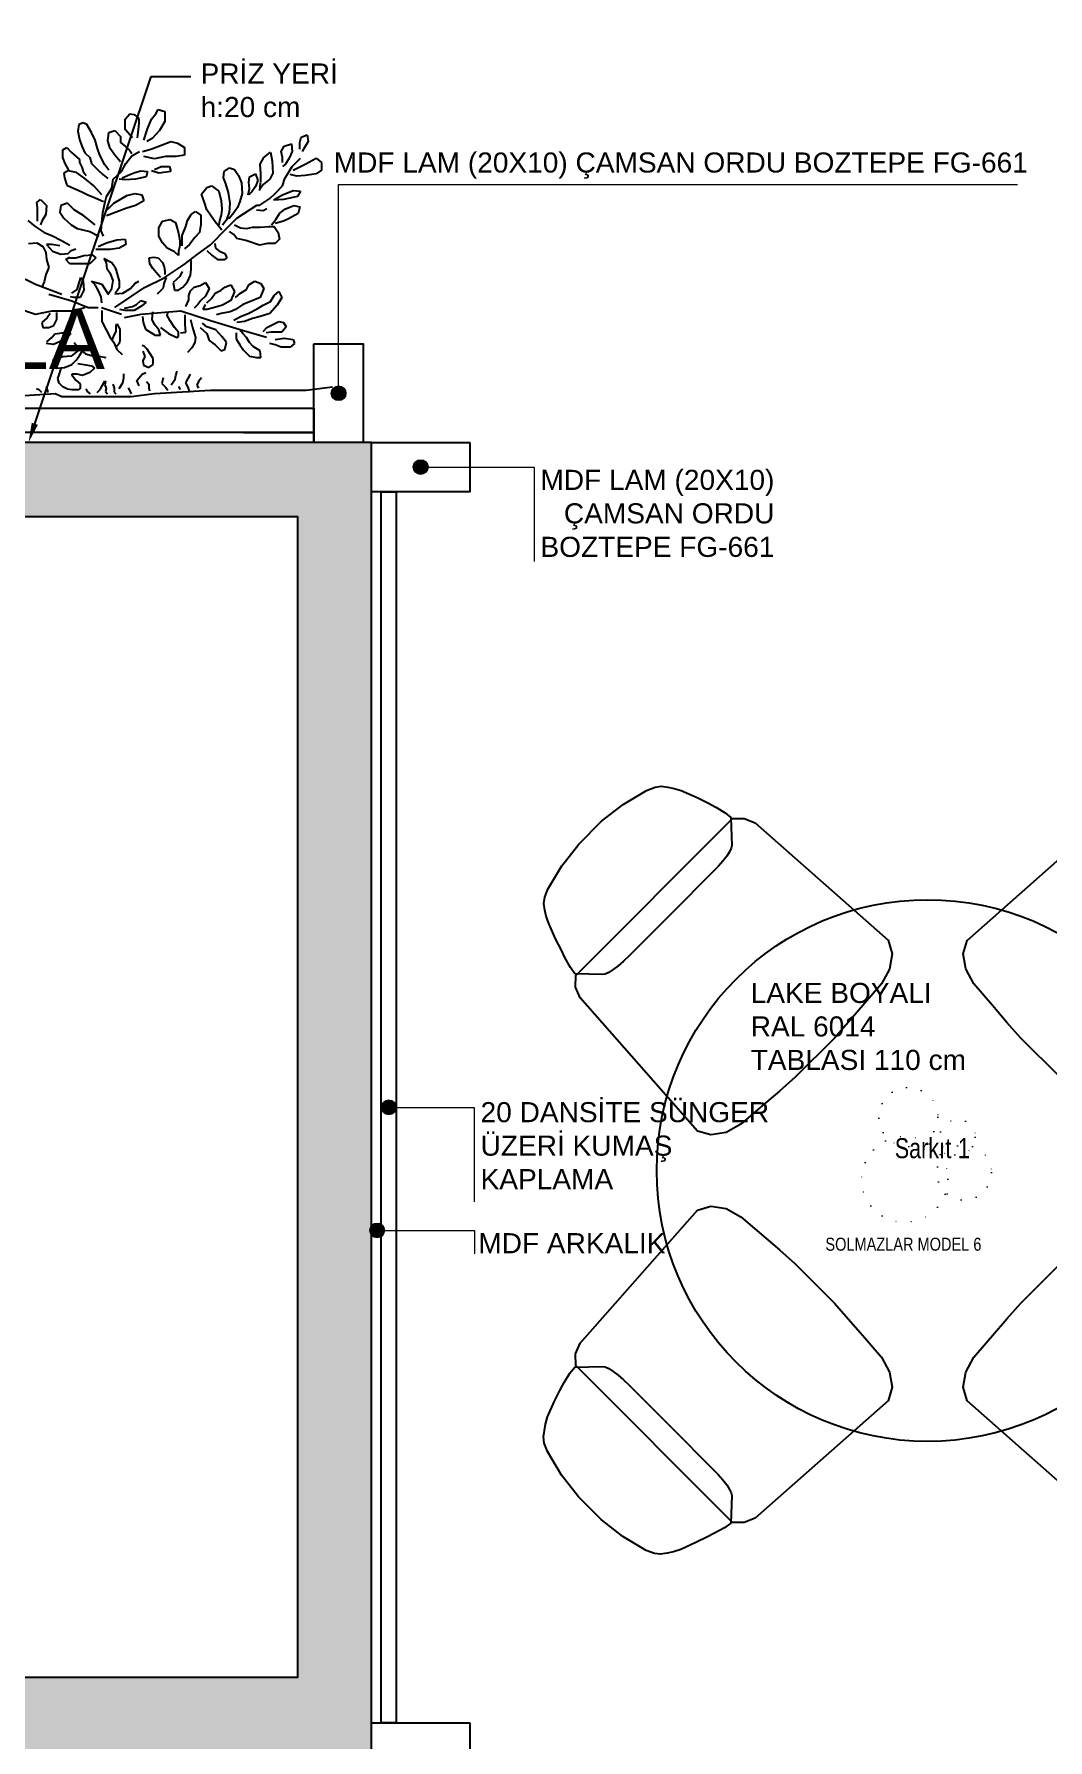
# Model space of a CAD drawing. Header units: millimetres. Extents: x 7687 to 15428, y -715 to 4028.
# Drawn here: x 9358.7 to 9564.6, y 2949.4 to 3295.7 of the extents above; entities that cross this region are included whole.
import ezdxf
from ezdxf import colors
from ezdxf.entities.mleader import LeaderData, LeaderLine
from ezdxf.math import Vec2, Vec3

# ---------------------------------------------------------------- set-up
doc = ezdxf.new("R2010")
doc.units = ezdxf.units.MM
for name, pattern in [('14.022_CEKIRDEKLER_SAFTLAR_+51.00$0$ACAD_ISO07W100', [3, 0, -3]), ('ACAD_ISO07W100', [3, 0, -3]), ('CONTINUA', [0])]:
    doc.linetypes.add(name, pattern=pattern)
for name, color, linetype in [('0-MOBIL', 3, 'CONTINUA'), ('LAMİNANT MASA', 121, 'Continuous'), ('YAZI', 121, 'Continuous')]:
    doc.layers.add(name, color=color, linetype=linetype)
for name, color, linetype, lineweight in [('alcipan duvar', 193, 'Continuous', 30), ('Sarkıt Ayd.', 50, 'ACAD_ISO07W100', 0), ('SS_FURNITURE', 23, 'Continuous', 25), ('yazı', 7, 'Continuous', 20)]:
    doc.layers.add(name, color=color, linetype=linetype, lineweight=lineweight)
doc.styles.add('OTEL AKSARAY', font='', dxfattribs={"width": 0.8})
doc.styles.add('ROMANC', font='arial.ttf')
doc.styles.get("Standard").update_dxf_attribs({"font": 'arial.ttf'})
doc.styles.get('OTEL AKSARAY').set_extended_font_data('FrankRuehl')

# ---------------------------------------------------------------- blocks, each defined once
blk = doc.blocks.new('fdgfff')
at = {"color": 67, "true_color": 0x727430}
for p, q in [((50514.227, 5720.9951), (50514.2402, 5721.0105)), ((50514.2402, 5721.0105), (50514.2533, 5721.0083)), ((50514.2533, 5721.0083), (50514.2665, 5720.9973)), ((50514.3038, 5720.9951), (50514.3169, 5721.0105)), ((50514.3169, 5721.0105), (50514.3235, 5721.0237)), ((50514.3235, 5721.0237), (50514.3432, 5721.0171)), ((50514.3432, 5721.0171), (50514.3432, 5720.9885)), ((50514.091, 5720.9798), (50514.0888, 5720.96)), ((50514.0888, 5720.96), (50514.0932, 5720.9359)), ((50514.1042, 5720.9842), (50514.091, 5720.9798)), ((50514.1152, 5720.9798), (50514.1042, 5720.9842)), ((50514.1283, 5720.9556), (50514.1152, 5720.9798)), ((50514.1393, 5720.9337), (50514.1283, 5720.9556)), ((50514.1766, 5720.9315), (50514.1788, 5720.9556)), ((50514.1788, 5720.9556), (50514.1963, 5720.9622)), ((50514.1963, 5720.9622), (50514.2138, 5720.9447)), ((50514.227, 5720.9644), (50514.227, 5720.9951)), ((50514.2489, 5720.9403), (50514.227, 5720.9644)), ((50514.2643, 5720.9556), (50514.2621, 5720.9403)), ((50514.2665, 5720.982), (50514.2643, 5720.9556)), ((50514.2665, 5720.9973), (50514.2665, 5720.982)), ((50514.2818, 5720.9337), (50514.2928, 5720.9666)), ((50514.2928, 5720.9666), (50514.3038, 5720.9951)), ((50514.3279, 5720.9622), (50514.306, 5720.9381)), ((50514.3432, 5720.9885), (50514.3279, 5720.9622)), ((50514.045, 5720.9051), (50514.0559, 5720.9117)), ((50514.045, 5720.8832), (50514.045, 5720.9051)), ((50514.0559, 5720.9117), (50514.0691, 5720.8986)), ((50514.0932, 5720.9359), (50514.0998, 5720.9161)), ((50514.0998, 5720.9161), (50514.1086, 5720.8964)), ((50514.1459, 5720.9095), (50514.1393, 5720.9337)), ((50514.1524, 5720.8898), (50514.1459, 5720.9095)), ((50514.1831, 5720.9095), (50514.1766, 5720.9315)), ((50514.1963, 5720.8898), (50514.1831, 5720.9095)), ((50514.2138, 5720.9447), (50514.2138, 5720.9271)), ((50514.2138, 5720.9271), (50514.227, 5720.9161)), ((50514.227, 5720.9161), (50514.2402, 5720.903)), ((50514.2774, 5720.9008), (50514.3016, 5720.9073)), ((50514.306, 5720.9381), (50514.2906, 5720.9293)), ((50514.3016, 5720.9073), (50514.3301, 5720.9183)), ((50514.3301, 5720.9183), (50514.3608, 5720.9293)), ((50514.3608, 5720.9293), (50514.3805, 5720.9249)), ((50514.3805, 5720.9249), (50514.4003, 5720.9117)), ((50514.4003, 5720.9117), (50514.4003, 5720.8898)), ((50514.6832, 5720.9008), (50514.692, 5720.9161)), ((50514.692, 5720.9161), (50514.7139, 5720.9227)), ((50514.7139, 5720.9227), (50514.7161, 5720.9008)), ((50514.738, 5720.9271), (50514.7424, 5720.9425)), ((50514.738, 5720.9073), (50514.738, 5720.9271)), ((50514.7424, 5720.9425), (50514.7599, 5720.949)), ((50514.749, 5720.9073), (50514.7446, 5720.9008)), ((50514.7621, 5720.9293), (50514.749, 5720.9073)), ((50514.7599, 5720.949), (50514.7621, 5720.9293)), ((50514.0516, 5720.8656), (50514.045, 5720.8832)), ((50514.0625, 5720.8459), (50514.0516, 5720.8656)), ((50514.0691, 5720.8986), (50514.0932, 5720.8766)), ((50514.0932, 5720.8766), (50514.0932, 5720.8678)), ((50514.0932, 5720.8678), (50514.0998, 5720.8547)), ((50514.0998, 5720.8547), (50514.1042, 5720.8415)), ((50514.1086, 5720.8964), (50514.1239, 5720.8832)), ((50514.1239, 5720.8832), (50514.1283, 5720.8656)), ((50514.1283, 5720.8656), (50514.1481, 5720.8459)), ((50514.1678, 5720.8613), (50514.1524, 5720.8898)), ((50514.1788, 5720.8459), (50514.1678, 5720.8613)), ((50514.2138, 5720.87), (50514.1963, 5720.8898)), ((50514.216, 5720.8415), (50514.2292, 5720.8656)), ((50514.2292, 5720.8656), (50514.2467, 5720.8876)), ((50514.2402, 5720.903), (50514.2467, 5720.8942)), ((50514.2467, 5720.8876), (50514.2687, 5720.9008)), ((50514.3125, 5720.8788), (50514.2818, 5720.8854)), ((50514.3454, 5720.8854), (50514.3125, 5720.8788)), ((50514.3125, 5720.8481), (50514.3323, 5720.8569)), ((50514.3323, 5720.8569), (50514.3564, 5720.8569)), ((50514.3761, 5720.8854), (50514.3454, 5720.8854)), ((50514.3564, 5720.8569), (50514.3608, 5720.8415)), ((50514.4003, 5720.8898), (50514.3761, 5720.8854)), ((50514.6218, 5720.8635), (50514.6327, 5720.8832)), ((50514.624, 5720.8349), (50514.6218, 5720.8635)), ((50514.6327, 5720.8832), (50514.6525, 5720.8986)), ((50514.6525, 5720.8986), (50514.6569, 5720.8722)), ((50514.6569, 5720.8722), (50514.6591, 5720.8371)), ((50514.6876, 5720.8832), (50514.6832, 5720.9008)), ((50514.6876, 5720.8678), (50514.6876, 5720.8832)), ((50514.6963, 5720.8635), (50514.6876, 5720.8569)), ((50514.6941, 5720.8218), (50514.7161, 5720.8569)), ((50514.7073, 5720.881), (50514.6963, 5720.8635)), ((50514.7161, 5720.9008), (50514.7073, 5720.881)), ((50514.7161, 5720.8569), (50514.7402, 5720.881)), ((50514.7183, 5720.8459), (50514.7534, 5720.8635)), ((50514.7534, 5720.8635), (50514.7863, 5720.881)), ((50514.7863, 5720.881), (50514.8016, 5720.8678)), ((50514.8016, 5720.8678), (50514.8016, 5720.8459)), ((50514.0603, 5720.8437), (50514.0472, 5720.8371)), ((50514.0472, 5720.8371), (50514.0494, 5720.8239)), ((50514.0494, 5720.8239), (50514.0559, 5720.802)), ((50514.0845, 5720.8393), (50514.0603, 5720.8437)), ((50514.1086, 5720.8218), (50514.0845, 5720.8393)), ((50514.1042, 5720.8415), (50514.113, 5720.8305)), ((50514.1349, 5720.7998), (50514.1086, 5720.8218)), ((50514.1481, 5720.8459), (50514.1612, 5720.8327)), ((50514.1612, 5720.8327), (50514.1766, 5720.8218)), ((50514.1875, 5720.7932), (50514.1919, 5720.8196)), ((50514.1919, 5720.8196), (50514.216, 5720.8415)), ((50514.227, 5720.8174), (50514.2095, 5720.8196)), ((50514.2182, 5720.8239), (50514.2402, 5720.8327)), ((50514.2577, 5720.8196), (50514.227, 5720.8174)), ((50514.2402, 5720.8327), (50514.2555, 5720.8393)), ((50514.2555, 5720.8393), (50514.2731, 5720.8437)), ((50514.2884, 5720.8261), (50514.2577, 5720.8196)), ((50514.2731, 5720.8437), (50514.2928, 5720.8415)), ((50514.2928, 5720.8415), (50514.2884, 5720.8261)), ((50514.3257, 5720.8371), (50514.3038, 5720.8437)), ((50514.3608, 5720.8415), (50514.3257, 5720.8371)), ((50514.5143, 5720.8239), (50514.5165, 5720.8415)), ((50514.5209, 5720.8086), (50514.5143, 5720.8239)), ((50514.5165, 5720.8415), (50514.5319, 5720.8525)), ((50514.5297, 5720.7801), (50514.5209, 5720.8086)), ((50514.5319, 5720.8525), (50514.5472, 5720.8481)), ((50514.5472, 5720.8481), (50514.5582, 5720.8305)), ((50514.5582, 5720.8305), (50514.5669, 5720.8086)), ((50514.5669, 5720.8086), (50514.5691, 5720.7779)), ((50514.5889, 5720.8108), (50514.5911, 5720.8261)), ((50514.5911, 5720.791), (50514.5889, 5720.8108)), ((50514.5911, 5720.8261), (50514.6086, 5720.8349)), ((50514.6086, 5720.8349), (50514.6152, 5720.8152)), ((50514.6152, 5720.8152), (50514.6086, 5720.7976)), ((50514.6218, 5720.8086), (50514.6196, 5720.7866)), ((50514.6305, 5720.8042), (50514.6218, 5720.791)), ((50514.624, 5720.8108), (50514.624, 5720.8349)), ((50514.6503, 5720.8196), (50514.6305, 5720.8042)), ((50514.6591, 5720.8371), (50514.6503, 5720.8196)), ((50514.6876, 5720.7998), (50514.6941, 5720.8218)), ((50514.7292, 5720.8283), (50514.7095, 5720.8327)), ((50514.7534, 5720.8305), (50514.7292, 5720.8283)), ((50514.7863, 5720.8349), (50514.7534, 5720.8305)), ((50514.8016, 5720.8459), (50514.7863, 5720.8349)), ((50513.9682, 5720.7515), (50513.9792, 5720.7603)), ((50513.9792, 5720.7603), (50513.9967, 5720.7428)), ((50514.0559, 5720.802), (50514.0757, 5720.7932)), ((50514.0757, 5720.7932), (50514.0998, 5720.7823)), ((50514.0998, 5720.7823), (50514.1173, 5720.7735)), ((50514.1173, 5720.7735), (50514.1393, 5720.7647)), ((50514.159, 5720.7735), (50514.1349, 5720.7998)), ((50514.1393, 5720.7647), (50514.1634, 5720.7537)), ((50514.1678, 5720.7493), (50514.1722, 5720.7691)), ((50514.1722, 5720.7691), (50514.1875, 5720.7932)), ((50514.1941, 5720.7493), (50514.2314, 5720.7713)), ((50514.2314, 5720.7713), (50514.2555, 5720.7779)), ((50514.2555, 5720.7779), (50514.2753, 5720.7735)), ((50514.2818, 5720.7559), (50514.2577, 5720.7428)), ((50514.2753, 5720.7735), (50514.2818, 5720.7559)), ((50514.4507, 5720.7757), (50514.4661, 5720.7954)), ((50514.4595, 5720.7515), (50514.4507, 5720.7757)), ((50514.4661, 5720.7954), (50514.4792, 5720.7998)), ((50514.4792, 5720.7998), (50514.5012, 5720.7844)), ((50514.5012, 5720.7844), (50514.5077, 5720.7559)), ((50514.5077, 5720.7559), (50514.5099, 5720.7318)), ((50514.534, 5720.7493), (50514.5297, 5720.7801)), ((50514.5626, 5720.7537), (50514.556, 5720.7362)), ((50514.5691, 5720.7779), (50514.5626, 5720.7537)), ((50514.5867, 5720.7735), (50514.5911, 5720.791)), ((50514.5977, 5720.7823), (50514.5889, 5720.7735)), ((50514.6086, 5720.7976), (50514.5977, 5720.7823)), ((50514.6215, 5720.7438), (50514.6504, 5720.7631)), ((50514.6504, 5720.7631), (50514.6656, 5720.7779)), ((50514.6898, 5720.7603), (50514.6613, 5720.7581)), ((50514.6634, 5720.7603), (50514.6876, 5720.7735)), ((50514.6656, 5720.7779), (50514.6876, 5720.7998)), ((50514.6876, 5720.7735), (50514.7183, 5720.7866)), ((50514.7314, 5720.7691), (50514.6898, 5720.7603)), ((50514.7183, 5720.7866), (50514.7402, 5720.7844)), ((50514.7402, 5720.7844), (50514.7314, 5720.7691)), ((50513.9704, 5720.7362), (50513.9682, 5720.7515)), ((50513.9704, 5720.7186), (50513.9704, 5720.7362)), ((50513.9704, 5720.6967), (50513.9704, 5720.7186)), ((50513.9945, 5720.7164), (50513.9836, 5720.6967)), ((50513.9967, 5720.7428), (50513.9945, 5720.7164)), ((50514.0384, 5720.7428), (50514.0362, 5720.723)), ((50514.0362, 5720.723), (50514.0472, 5720.7054)), ((50514.0581, 5720.7493), (50514.0384, 5720.7428)), ((50514.0472, 5720.7054), (50514.0691, 5720.6857)), ((50514.0779, 5720.7296), (50514.0581, 5720.7493)), ((50514.1064, 5720.712), (50514.0779, 5720.7296)), ((50514.1393, 5720.6857), (50514.1064, 5720.712)), ((50514.159, 5720.6923), (50514.1612, 5720.7208)), ((50514.1612, 5720.7208), (50514.1678, 5720.7493)), ((50514.2007, 5720.723), (50514.1722, 5720.712)), ((50514.1744, 5720.7296), (50514.1941, 5720.7493)), ((50514.2292, 5720.734), (50514.2007, 5720.723)), ((50514.2577, 5720.7428), (50514.2292, 5720.734)), ((50514.409, 5720.6989), (50514.42, 5720.7164)), ((50514.42, 5720.7164), (50514.4332, 5720.7252)), ((50514.4332, 5720.7252), (50514.4485, 5720.7142)), ((50514.4485, 5720.7142), (50514.4485, 5720.6879)), ((50514.4661, 5720.7296), (50514.4595, 5720.7515)), ((50514.477, 5720.7142), (50514.4661, 5720.7296)), ((50514.4902, 5720.6945), (50514.477, 5720.7142)), ((50514.5077, 5720.7142), (50514.5033, 5720.6989)), ((50514.5099, 5720.7318), (50514.5077, 5720.7142)), ((50514.5319, 5720.7054), (50514.5231, 5720.7032)), ((50514.5249, 5720.6761), (50514.5539, 5720.7051)), ((50514.5253, 5720.7032), (50514.5319, 5720.723)), ((50514.5319, 5720.723), (50514.534, 5720.7493)), ((50514.545, 5720.7208), (50514.5319, 5720.7054)), ((50514.556, 5720.7362), (50514.545, 5720.7208)), ((50514.5539, 5720.7051), (50514.6118, 5720.7438)), ((50514.6108, 5720.7296), (50514.6305, 5720.7274)), ((50514.6118, 5720.7438), (50514.6215, 5720.7438)), ((50514.6305, 5720.7274), (50514.6415, 5720.734)), ((50514.6678, 5720.7011), (50514.6788, 5720.7186)), ((50514.6788, 5720.7186), (50514.6941, 5720.7318)), ((50514.6941, 5720.7318), (50514.7205, 5720.7428)), ((50514.7336, 5720.7186), (50514.7051, 5720.7032)), ((50514.7205, 5720.7428), (50514.738, 5720.7384)), ((50514.738, 5720.7384), (50514.7336, 5720.7186)), ((50513.9419, 5720.6989), (50513.9638, 5720.6813)), ((50513.9638, 5720.6813), (50513.9901, 5720.6637)), ((50513.9836, 5720.6967), (50513.9792, 5720.6857)), ((50513.9901, 5720.6637), (50514.0121, 5720.655)), ((50514.0121, 5720.655), (50514.0406, 5720.6396)), ((50514.0691, 5720.6857), (50514.0866, 5720.6747)), ((50514.0866, 5720.6747), (50514.1239, 5720.6659)), ((50514.1239, 5720.6659), (50514.1502, 5720.6528)), ((50514.1568, 5720.6681), (50514.159, 5720.6923)), ((50514.1634, 5720.6528), (50514.1568, 5720.6681)), ((50514.3257, 5720.6769), (50514.3367, 5720.6967)), ((50514.3257, 5720.6528), (50514.3257, 5720.6769)), ((50514.3367, 5720.6967), (50514.3586, 5720.7011)), ((50514.3586, 5720.7011), (50514.3739, 5720.6923)), ((50514.3739, 5720.6923), (50514.3783, 5720.6791)), ((50514.3783, 5720.6791), (50514.3827, 5720.6616)), ((50514.3827, 5720.6616), (50514.3849, 5720.6506)), ((50514.3937, 5720.655), (50514.4047, 5720.6813)), ((50514.3937, 5720.6374), (50514.3937, 5720.655)), ((50514.4047, 5720.6813), (50514.409, 5720.6989)), ((50514.4441, 5720.6637), (50514.431, 5720.6484)), ((50514.4485, 5720.6879), (50514.4441, 5720.6637)), ((50514.4766, 5720.6278), (50514.5249, 5720.6761)), ((50514.5033, 5720.6791), (50514.4902, 5720.6945)), ((50514.5033, 5720.6989), (50514.5012, 5720.6857)), ((50514.5099, 5720.6703), (50514.5033, 5720.6791)), ((50514.5121, 5720.6857), (50514.5253, 5720.7032)), ((50514.545, 5720.6572), (50514.5319, 5720.6659)), ((50514.5538, 5720.6462), (50514.545, 5720.6572)), ((50514.5472, 5720.6857), (50514.5648, 5720.6769)), ((50514.5648, 5720.6769), (50514.5823, 5720.6747)), ((50514.5823, 5720.6747), (50514.5998, 5720.6791)), ((50514.5998, 5720.6791), (50514.6218, 5720.6791)), ((50514.6218, 5720.6791), (50514.6481, 5720.6813)), ((50514.6481, 5720.6813), (50514.6634, 5720.6813)), ((50514.6547, 5720.6857), (50514.6678, 5720.7011)), ((50514.6634, 5720.6813), (50514.6744, 5720.6637)), ((50514.6898, 5720.6967), (50514.6656, 5720.6901)), ((50514.6744, 5720.6637), (50514.6788, 5720.644)), ((50514.7051, 5720.7032), (50514.6898, 5720.6967)), ((50513.9441, 5720.6308), (50513.9682, 5720.633)), ((50513.9682, 5720.633), (50513.9858, 5720.622)), ((50513.9858, 5720.622), (50513.9945, 5720.6045)), ((50513.9945, 5720.6045), (50513.9967, 5720.5847)), ((50513.9967, 5720.6286), (50514.0143, 5720.6089)), ((50514.0121, 5720.6286), (50513.9967, 5720.6286)), ((50514.0362, 5720.6242), (50514.0121, 5720.6286)), ((50514.0143, 5720.6089), (50514.0384, 5720.6001)), ((50514.0406, 5720.6396), (50514.0647, 5720.6264)), ((50514.0603, 5720.6023), (50514.0691, 5720.6111)), ((50514.0691, 5720.6111), (50514.0823, 5720.6155)), ((50514.1612, 5720.6133), (50514.1415, 5720.6133)), ((50514.1481, 5720.622), (50514.1722, 5720.633)), ((50514.1831, 5720.6133), (50514.1612, 5720.6133)), ((50514.1722, 5720.633), (50514.2029, 5720.6418)), ((50514.2095, 5720.6177), (50514.1831, 5720.6133)), ((50514.2029, 5720.6418), (50514.227, 5720.644)), ((50514.2292, 5720.6286), (50514.2095, 5720.6177)), ((50514.227, 5720.644), (50514.2292, 5720.6286)), ((50514.3367, 5720.633), (50514.3257, 5720.6528)), ((50514.3498, 5720.6177), (50514.3367, 5720.633)), ((50514.3718, 5720.6067), (50514.3498, 5720.6177)), ((50514.3827, 5720.5957), (50514.3718, 5720.6067)), ((50514.3871, 5720.6242), (50514.3827, 5720.6089)), ((50514.3827, 5720.6089), (50514.3827, 5720.5957)), ((50514.3849, 5720.6506), (50514.3871, 5720.6396)), ((50514.3871, 5720.6396), (50514.3871, 5720.6242)), ((50514.3937, 5720.6242), (50514.3937, 5720.6374)), ((50514.4156, 5720.6286), (50514.4003, 5720.6155)), ((50514.431, 5720.6484), (50514.4156, 5720.6286)), ((50514.438, 5720.5988), (50514.4766, 5720.6278)), ((50514.4661, 5720.6111), (50514.4814, 5720.5957)), ((50514.4924, 5720.6177), (50514.4902, 5720.6308)), ((50514.5055, 5720.6067), (50514.4924, 5720.6177)), ((50514.5209, 5720.6001), (50514.5055, 5720.6067)), ((50514.5801, 5720.6396), (50514.5538, 5720.6462)), ((50514.6196, 5720.6264), (50514.5801, 5720.6396)), ((50514.6437, 5720.6308), (50514.6196, 5720.6264)), ((50514.6656, 5720.6308), (50514.6437, 5720.6308)), ((50514.6788, 5720.644), (50514.6656, 5720.6308)), ((50514.0033, 5720.5606), (50513.9945, 5720.5408)), ((50513.9967, 5720.5847), (50514.0033, 5720.5606)), ((50514.0384, 5720.6001), (50514.0603, 5720.6023)), ((50514.0537, 5720.5847), (50514.0647, 5720.5913)), ((50514.0647, 5720.5716), (50514.0537, 5720.5847)), ((50514.0647, 5720.5891), (50514.0823, 5720.5891)), ((50514.0932, 5720.5716), (50514.0647, 5720.5716)), ((50514.0823, 5720.5891), (50514.1064, 5720.5957)), ((50514.1239, 5720.5716), (50514.0932, 5720.5716)), ((50514.1064, 5720.5957), (50514.1305, 5720.5979)), ((50514.1415, 5720.5891), (50514.1239, 5720.5716)), ((50514.1305, 5720.5979), (50514.1415, 5720.5891)), ((50514.1656, 5720.5869), (50514.1875, 5720.576)), ((50514.1722, 5720.576), (50514.1656, 5720.5869)), ((50514.1744, 5720.5562), (50514.1722, 5720.576)), ((50514.1853, 5720.5408), (50514.1744, 5720.5562)), ((50514.1875, 5720.576), (50514.1963, 5720.5628)), ((50514.1963, 5720.5628), (50514.2007, 5720.5518)), ((50514.2972, 5720.5891), (50514.3103, 5720.5913)), ((50514.2994, 5720.5716), (50514.2972, 5720.5891)), ((50514.3082, 5720.5584), (50514.2994, 5720.5716)), ((50514.3191, 5720.5452), (50514.3082, 5720.5584)), ((50514.3103, 5720.5913), (50514.3235, 5720.5891)), ((50514.3235, 5720.5891), (50514.3367, 5720.576)), ((50514.3367, 5720.576), (50514.3411, 5720.5628)), ((50514.3411, 5720.5628), (50514.3432, 5720.5496)), ((50514.3414, 5720.5311), (50514.3993, 5720.5698)), ((50514.3993, 5720.5698), (50514.438, 5720.5988)), ((50514.4178, 5720.5387), (50514.42, 5720.5562)), ((50514.42, 5720.5716), (50514.42, 5720.5825)), ((50514.42, 5720.5562), (50514.42, 5720.5716)), ((50514.4814, 5720.5957), (50514.4968, 5720.5847)), ((50514.4968, 5720.5847), (50514.5187, 5720.5847)), ((50514.5187, 5720.5847), (50514.5253, 5720.5891)), ((50514.5253, 5720.5891), (50514.5209, 5720.6001)), ((50513.9067, 5720.5408), (50513.9647, 5720.5118)), ((50513.9647, 5720.5118), (50514.0419, 5720.4828)), ((50513.9901, 5720.5189), (50513.9836, 5720.5035)), ((50513.9945, 5720.5408), (50513.9901, 5720.5189)), ((50514.0866, 5720.497), (50514.0932, 5720.5189)), ((50514.0932, 5720.5189), (50514.0976, 5720.5321)), ((50514.0976, 5720.5321), (50514.1042, 5720.5211)), ((50514.1042, 5720.5211), (50514.1064, 5720.4948)), ((50514.1283, 5720.5211), (50514.159, 5720.5123)), ((50514.1393, 5720.5101), (50514.1283, 5720.5211)), ((50514.1481, 5720.4948), (50514.1393, 5720.5101)), ((50514.159, 5720.5123), (50514.1656, 5720.5013)), ((50514.1919, 5720.5233), (50514.1853, 5720.5408)), ((50514.1875, 5720.4992), (50514.1919, 5720.5233)), ((50514.2007, 5720.5518), (50514.2051, 5720.5343)), ((50514.2051, 5720.5343), (50514.2095, 5720.5211)), ((50514.2095, 5720.5211), (50514.2095, 5720.5013)), ((50514.2424, 5720.4992), (50514.2555, 5720.5145)), ((50514.2555, 5720.5145), (50514.2665, 5720.5211)), ((50514.2834, 5720.5021), (50514.3414, 5720.5311)), ((50514.3301, 5720.5321), (50514.3191, 5720.5452)), ((50514.3389, 5720.5013), (50514.3411, 5720.5145)), ((50514.3411, 5720.5145), (50514.3476, 5720.5321)), ((50514.3432, 5720.5496), (50514.3432, 5720.5408)), ((50514.3871, 5720.5343), (50514.3674, 5720.5167)), ((50514.3674, 5720.5167), (50514.3718, 5720.4948)), ((50514.3937, 5720.5496), (50514.3871, 5720.5343)), ((50514.3959, 5720.5035), (50514.409, 5720.5189)), ((50514.409, 5720.5189), (50514.4178, 5720.5387)), ((50514.4288, 5720.5035), (50514.4463, 5720.5079)), ((50514.4463, 5720.5079), (50514.4617, 5720.5167)), ((50514.4617, 5720.5167), (50514.4726, 5720.4992)), ((50514.5187, 5720.5035), (50514.5362, 5720.5101)), ((50514.5362, 5720.5101), (50514.5472, 5720.4904)), ((50514.5823, 5720.497), (50514.5889, 5720.5101)), ((50514.5889, 5720.5101), (50514.6064, 5720.5211)), ((50514.6064, 5720.5211), (50514.624, 5720.5145)), ((50514.624, 5720.5145), (50514.6327, 5720.4992)), ((50514.0033, 5720.4828), (50514.0709, 5720.4635)), ((50514.0779, 5720.4728), (50514.0669, 5720.475)), ((50514.0709, 5720.4635), (50514.1192, 5720.4441)), ((50514.0713, 5720.486), (50514.0866, 5720.497)), ((50514.0954, 5720.4728), (50514.0779, 5720.4728)), ((50514.1064, 5720.4948), (50514.0954, 5720.4728)), ((50514.1568, 5720.475), (50514.1481, 5720.4948)), ((50514.159, 5720.4575), (50514.1568, 5720.475)), ((50514.1656, 5720.5013), (50514.1744, 5720.4882)), ((50514.1744, 5720.4882), (50514.1766, 5720.4816)), ((50514.1766, 5720.4816), (50514.1875, 5720.4992)), ((50514.1963, 5720.4838), (50514.2204, 5720.486)), ((50514.1985, 5720.486), (50514.1963, 5720.4838)), ((50514.1965, 5720.4441), (50514.2834, 5720.5021)), ((50514.2095, 5720.5013), (50514.1985, 5720.486)), ((50514.2204, 5720.486), (50514.2424, 5720.4992)), ((50514.2599, 5720.4531), (50514.2731, 5720.464)), ((50514.2731, 5720.464), (50514.2884, 5720.4597)), ((50514.2884, 5720.4597), (50514.2753, 5720.4487)), ((50514.3213, 5720.4838), (50514.3389, 5720.5013)), ((50514.3718, 5720.4948), (50514.3827, 5720.4948)), ((50514.3827, 5720.4948), (50514.3959, 5720.5035)), ((50514.4047, 5720.4465), (50514.4134, 5720.4662)), ((50514.4134, 5720.4794), (50514.4178, 5720.4926)), ((50514.4134, 5720.4662), (50514.4134, 5720.4794)), ((50514.4178, 5720.4926), (50514.4288, 5720.5035)), ((50514.4485, 5720.464), (50514.4397, 5720.4531)), ((50514.4617, 5720.4772), (50514.4485, 5720.464)), ((50514.4726, 5720.4992), (50514.4617, 5720.4772)), ((50514.4661, 5720.4575), (50514.4792, 5720.4706)), ((50514.4792, 5720.4706), (50514.4902, 5720.486)), ((50514.4902, 5720.486), (50514.5077, 5720.4948)), ((50514.5077, 5720.4948), (50514.5187, 5720.5035)), ((50514.5362, 5720.464), (50514.5121, 5720.4509)), ((50514.5472, 5720.4904), (50514.5362, 5720.464)), ((50514.5494, 5720.4728), (50514.5648, 5720.486)), ((50514.5648, 5720.486), (50514.5823, 5720.497)), ((50514.5933, 5720.4618), (50514.5713, 5720.4531)), ((50514.6218, 5720.4728), (50514.5933, 5720.4618)), ((50514.6327, 5720.4992), (50514.6218, 5720.4728)), ((50514.6305, 5720.4509), (50514.6525, 5720.4618)), ((50514.6525, 5720.4618), (50514.6634, 5720.4794)), ((50514.6634, 5720.4794), (50514.6766, 5720.4904)), ((50514.6854, 5720.4728), (50514.6722, 5720.4509)), ((50514.6766, 5720.4904), (50514.6854, 5720.4728)), ((50513.9067, 5720.4441), (50513.9647, 5720.4248)), ((50513.9647, 5720.4248), (50514.013, 5720.4345)), ((50513.9989, 5720.4136), (50513.9836, 5720.4004)), ((50514.0077, 5720.4267), (50513.9989, 5720.4136)), ((50514.013, 5720.4345), (50514.0709, 5720.4345)), ((50514.0187, 5720.3916), (50514.0274, 5720.4092)), ((50514.0274, 5720.4092), (50514.0274, 5720.4289)), ((50514.0709, 5720.4345), (50514.1095, 5720.4441)), ((50514.1192, 5720.4441), (50514.1482, 5720.4441)), ((50514.1578, 5720.4441), (50514.2158, 5720.4248)), ((50514.159, 5720.4355), (50514.159, 5720.4026)), ((50514.227, 5720.4355), (50514.2117, 5720.4377)), ((50514.2248, 5720.4421), (50514.2489, 5720.4465)), ((50514.2255, 5720.4152), (50514.2737, 5720.4248)), ((50514.2533, 5720.4355), (50514.227, 5720.4355)), ((50514.2489, 5720.4465), (50514.2599, 5720.4531)), ((50514.2753, 5720.4487), (50514.2533, 5720.4355)), ((50514.2737, 5720.4248), (50514.3897, 5720.4345)), ((50514.2774, 5720.418), (50514.2796, 5720.4004)), ((50514.306, 5720.4092), (50514.3082, 5720.4311)), ((50514.3125, 5720.3938), (50514.306, 5720.4092)), ((50514.3498, 5720.4201), (50514.352, 5720.4289)), ((50514.3586, 5720.4048), (50514.3498, 5720.4201)), ((50514.3718, 5720.385), (50514.3586, 5720.4048)), ((50514.3897, 5720.4345), (50514.4766, 5720.4055)), ((50514.4025, 5720.4092), (50514.4025, 5720.4223)), ((50514.4025, 5720.3938), (50514.4025, 5720.4092)), ((50514.4178, 5720.4092), (50514.4244, 5720.385)), ((50514.431, 5720.4443), (50514.4288, 5720.4421)), ((50514.4397, 5720.4531), (50514.431, 5720.4443)), ((50514.4551, 5720.4377), (50514.4617, 5720.4531)), ((50514.4661, 5720.4377), (50514.4551, 5720.4377)), ((50514.488, 5720.4443), (50514.4661, 5720.4377)), ((50514.4766, 5720.4055), (50514.5732, 5720.3765)), ((50514.5121, 5720.4509), (50514.488, 5720.4443)), ((50514.5077, 5720.4267), (50514.4946, 5720.4223)), ((50514.534, 5720.4311), (50514.5077, 5720.4267)), ((50514.5494, 5720.4377), (50514.534, 5720.4311)), ((50514.545, 5720.407), (50514.5648, 5720.418)), ((50514.5713, 5720.4531), (50514.5494, 5720.4377)), ((50514.5648, 5720.418), (50514.5867, 5720.4267)), ((50514.5998, 5720.4114), (50514.5757, 5720.4026)), ((50514.5867, 5720.4267), (50514.613, 5720.4399)), ((50514.6218, 5720.418), (50514.5998, 5720.4114)), ((50514.613, 5720.4399), (50514.6305, 5720.4509)), ((50514.6503, 5720.4267), (50514.6218, 5720.418)), ((50514.6722, 5720.4509), (50514.6503, 5720.4267)), ((50513.9836, 5720.4004), (50513.9858, 5720.385)), ((50513.9858, 5720.385), (50514.0033, 5720.385)), ((50513.9978, 5720.3434), (50514.0121, 5720.356)), ((50514.0033, 5720.385), (50514.0187, 5720.3916)), ((50514.0121, 5720.356), (50514.0211, 5720.3667)), ((50514.0211, 5720.3667), (50514.0425, 5720.3703)), ((50514.0425, 5720.3703), (50514.0586, 5720.3739)), ((50514.0569, 5720.3542), (50514.0676, 5720.3703)), ((50514.159, 5720.4026), (50514.1722, 5720.3763)), ((50514.1722, 5720.3763), (50514.1831, 5720.3565)), ((50514.1831, 5720.3565), (50514.1941, 5720.3411)), ((50514.1897, 5720.3499), (50514.1941, 5720.3609)), ((50514.1941, 5720.3609), (50514.2007, 5720.3741)), ((50514.2007, 5720.3894), (50514.2029, 5720.396)), ((50514.2007, 5720.3828), (50514.2007, 5720.3894)), ((50514.2007, 5720.3741), (50514.2007, 5720.3828)), ((50514.2029, 5720.396), (50514.2117, 5720.3806)), ((50514.2117, 5720.3806), (50514.2117, 5720.3697)), ((50514.2117, 5720.3697), (50514.2117, 5720.3477)), ((50514.2796, 5720.4004), (50514.2862, 5720.3806)), ((50514.2862, 5720.3806), (50514.2972, 5720.3741)), ((50514.2972, 5720.3741), (50514.3147, 5720.3631)), ((50514.3257, 5720.3785), (50514.3125, 5720.3938)), ((50514.3147, 5720.3631), (50514.3301, 5720.3631)), ((50514.3301, 5720.3631), (50514.3257, 5720.3785)), ((50514.3301, 5720.385), (50514.3542, 5720.3675)), ((50514.3542, 5720.3675), (50514.3783, 5720.3565)), ((50514.3827, 5720.3719), (50514.3718, 5720.385)), ((50514.3783, 5720.3565), (50514.3827, 5720.3587)), ((50514.3827, 5720.3587), (50514.3827, 5720.3719)), ((50514.3893, 5720.3697), (50514.4047, 5720.3719)), ((50514.4047, 5720.3719), (50514.4025, 5720.3938)), ((50514.4244, 5720.385), (50514.4332, 5720.3565)), ((50514.4332, 5720.3565), (50514.431, 5720.3411)), ((50514.4463, 5720.385), (50514.4661, 5720.3675)), ((50514.4661, 5720.3872), (50514.4529, 5720.3982)), ((50514.4924, 5720.3785), (50514.4661, 5720.3872)), ((50514.4661, 5720.3675), (50514.4726, 5720.3477)), ((50514.5099, 5720.3587), (50514.4924, 5720.3785)), ((50514.5231, 5720.3411), (50514.5099, 5720.3587)), ((50514.5516, 5720.3697), (50514.5516, 5720.3521)), ((50514.5757, 5720.4026), (50514.5538, 5720.4004)), ((50514.5713, 5720.3675), (50514.5626, 5720.3785)), ((50514.5823, 5720.3565), (50514.5713, 5720.3675)), ((50514.5732, 5720.3765), (50514.6408, 5720.3572)), ((50514.5911, 5720.3411), (50514.5823, 5720.3565)), ((50514.6305, 5720.3741), (50514.6415, 5720.385)), ((50514.6547, 5720.3719), (50514.6393, 5720.3697)), ((50514.6415, 5720.385), (50514.6634, 5720.396)), ((50514.6854, 5720.3719), (50514.6547, 5720.3719)), ((50514.6634, 5720.396), (50514.6766, 5720.4026)), ((50514.6766, 5720.4026), (50514.6898, 5720.4004)), ((50514.6985, 5720.3872), (50514.6854, 5720.3719)), ((50514.6898, 5720.4004), (50514.6985, 5720.3872)), ((50513.996, 5720.3399), (50514.0175, 5720.3363)), ((50514.0175, 5720.3363), (50514.0372, 5720.3452)), ((50514.0372, 5720.3452), (50514.0569, 5720.3542)), ((50514.0888, 5720.317), (50514.0691, 5720.3016)), ((50514.0779, 5720.3411), (50514.0845, 5720.3324)), ((50514.0845, 5720.3324), (50514.0954, 5720.3214)), ((50514.0932, 5720.3038), (50514.102, 5720.317)), ((50514.0954, 5720.3214), (50514.1108, 5720.3082)), ((50514.1108, 5720.3082), (50514.1283, 5720.3038)), ((50514.1941, 5720.3411), (50514.2029, 5720.3214)), ((50514.2095, 5720.3389), (50514.2007, 5720.328)), ((50514.2029, 5720.3214), (50514.2182, 5720.306)), ((50514.2117, 5720.3477), (50514.2095, 5720.3389)), ((50514.2824, 5720.3309), (50514.277, 5720.3327)), ((50514.2788, 5720.3166), (50514.2842, 5720.3004)), ((50514.2913, 5720.3219), (50514.2824, 5720.3309)), ((50514.2985, 5720.3112), (50514.2913, 5720.3219)), ((50514.3092, 5720.2951), (50514.2985, 5720.3112)), ((50514.4222, 5720.3258), (50514.409, 5720.3126)), ((50514.431, 5720.3411), (50514.4222, 5720.3258)), ((50514.4726, 5720.3477), (50514.4902, 5720.3346)), ((50514.4902, 5720.3346), (50514.5077, 5720.317)), ((50514.5077, 5720.317), (50514.5187, 5720.3214)), ((50514.5187, 5720.3214), (50514.5231, 5720.3411)), ((50514.5516, 5720.3521), (50514.5626, 5720.3346)), ((50514.5626, 5720.3346), (50514.5735, 5720.3192)), ((50514.5735, 5720.3192), (50514.5911, 5720.3016)), ((50514.602, 5720.3302), (50514.5911, 5720.3411)), ((50514.6218, 5720.317), (50514.602, 5720.3302)), ((50514.624, 5720.2973), (50514.6218, 5720.317)), ((50514.6656, 5720.3346), (50514.6503, 5720.3389)), ((50514.6656, 5720.3499), (50514.692, 5720.3543)), ((50514.6832, 5720.328), (50514.6656, 5720.3346)), ((50514.7095, 5720.328), (50514.6832, 5720.328)), ((50514.692, 5720.3543), (50514.7183, 5720.3499)), ((50514.7227, 5720.3389), (50514.7095, 5720.328)), ((50514.7183, 5720.3499), (50514.7227, 5720.3389)), ((50514.0165, 5720.2907), (50514.0121, 5720.2731)), ((50514.0121, 5720.2731), (50514.0274, 5720.2665)), ((50514.0274, 5720.2951), (50514.0165, 5720.2907)), ((50514.045, 5720.2994), (50514.0274, 5720.2951)), ((50514.0274, 5720.2665), (50514.0494, 5720.2687)), ((50514.034, 5720.2468), (50514.0384, 5720.2621)), ((50514.0384, 5720.2621), (50514.0406, 5720.2665)), ((50514.0691, 5720.3016), (50514.045, 5720.2994)), ((50514.0494, 5720.2687), (50514.0713, 5720.2775)), ((50514.0713, 5720.2775), (50514.0845, 5720.2907)), ((50514.0845, 5720.2907), (50514.0932, 5720.3038)), ((50514.0888, 5720.2797), (50514.1064, 5720.2775)), ((50514.1064, 5720.2775), (50514.1283, 5720.2731)), ((50514.1371, 5720.2665), (50514.1239, 5720.2534)), ((50514.1283, 5720.3038), (50514.1502, 5720.3016)), ((50514.1283, 5720.2731), (50514.1371, 5720.2665)), ((50514.1502, 5720.3016), (50514.17, 5720.2973)), ((50514.2842, 5720.3004), (50514.2788, 5720.2879)), ((50514.2788, 5720.2879), (50514.2806, 5720.2754)), ((50514.2806, 5720.2754), (50514.2967, 5720.2682)), ((50514.2967, 5720.2682), (50514.3092, 5720.2772)), ((50514.3092, 5720.2772), (50514.3092, 5720.2951)), ((50514.3755, 5720.2449), (50514.3791, 5720.2575)), ((50514.5911, 5720.3016), (50514.6108, 5720.2973)), ((50514.6108, 5720.2973), (50514.624, 5720.2973)), ((50513.9674, 5720.2073), (50513.9745, 5720.2037)), ((50513.996, 5720.2127), (50513.9996, 5720.2001)), ((50514.0296, 5720.2358), (50514.034, 5720.2468)), ((50514.034, 5720.2226), (50514.0296, 5720.2358)), ((50514.045, 5720.2117), (50514.034, 5720.2226)), ((50514.0581, 5720.2051), (50514.045, 5720.2117)), ((50514.0713, 5720.2029), (50514.0581, 5720.2051)), ((50514.0713, 5720.249), (50514.0713, 5720.2468)), ((50514.0866, 5720.249), (50514.0713, 5720.249)), ((50514.0713, 5720.2468), (50514.0757, 5720.2402)), ((50514.0757, 5720.2402), (50514.0823, 5720.2314)), ((50514.0823, 5720.2314), (50514.0954, 5720.2204)), ((50514.102, 5720.2446), (50514.0866, 5720.249)), ((50514.0954, 5720.2073), (50514.091, 5720.2029)), ((50514.0954, 5720.2204), (50514.0954, 5720.2073)), ((50514.1239, 5720.2534), (50514.102, 5720.2446)), ((50514.1123, 5720.2055), (50514.1159, 5720.1984)), ((50514.1535, 5720.2037), (50514.1607, 5720.2163)), ((50514.1607, 5720.2163), (50514.1678, 5720.2288)), ((50514.1696, 5720.2288), (50514.1678, 5720.2181)), ((50514.1678, 5720.2288), (50514.1696, 5720.2288)), ((50514.1678, 5720.2181), (50514.1714, 5720.2073)), ((50514.1714, 5720.2073), (50514.1696, 5720.1984)), ((50514.1911, 5720.2198), (50514.1947, 5720.2091)), ((50514.1947, 5720.2091), (50514.1947, 5720.1966)), ((50514.209, 5720.2073), (50514.2197, 5720.2234)), ((50514.2197, 5720.2234), (50514.2233, 5720.2378)), ((50514.2233, 5720.2378), (50514.2233, 5720.2503)), ((50514.2359, 5720.2091), (50514.2412, 5720.1984)), ((50514.2609, 5720.2306), (50514.2681, 5720.2378)), ((50514.2681, 5720.2145), (50514.2609, 5720.2306)), ((50514.2681, 5720.2378), (50514.277, 5720.2485)), ((50514.277, 5720.2485), (50514.2878, 5720.2539)), ((50514.2896, 5720.227), (50514.2967, 5720.2198)), ((50514.2967, 5720.2198), (50514.2967, 5720.2091)), ((50514.2967, 5720.2091), (50514.2985, 5720.2001)), ((50514.3379, 5720.2378), (50514.3343, 5720.2216)), ((50514.3343, 5720.2216), (50514.345, 5720.2109)), ((50514.345, 5720.2109), (50514.3522, 5720.2019)), ((50514.3612, 5720.2181), (50514.3737, 5720.2342)), ((50514.3737, 5720.2342), (50514.3755, 5720.2449)), ((50514.3826, 5720.2127), (50514.388, 5720.2037)), ((50514.4041, 5720.2234), (50514.4184, 5720.2485)), ((50514.4113, 5720.2109), (50514.4041, 5720.2234)), ((50514.4166, 5720.1948), (50514.4113, 5720.2109)), ((50514.4417, 5720.227), (50514.4363, 5720.2163)), ((50514.4363, 5720.2163), (50514.4417, 5720.2091)), ((50514.4506, 5720.2378), (50514.4417, 5720.227)), ((50514.7567, 5720.2025), (50514.834, 5720.2122)), ((50513.8874, 5720.1832), (50514.0226, 5720.1928)), ((50513.9745, 5720.2037), (50513.9817, 5720.1966)), ((50513.9996, 5720.2001), (50513.9996, 5720.1948)), ((50514.0226, 5720.1928), (50514.0419, 5720.1832)), ((50514.0419, 5720.1832), (50514.1289, 5720.1832)), ((50514.091, 5720.2029), (50514.0713, 5720.2029)), ((50514.1159, 5720.1984), (50514.1249, 5720.1912)), ((50514.1289, 5720.1832), (50514.2448, 5720.1832)), ((50514.1446, 5720.1948), (50514.1535, 5720.2037)), ((50514.1696, 5720.1984), (50514.175, 5720.1912)), ((50514.1947, 5720.1966), (50514.2001, 5720.1912)), ((50514.2412, 5720.1984), (50514.2448, 5720.1912)), ((50514.2448, 5720.1832), (50514.3124, 5720.1928)), ((50514.3124, 5720.1928), (50514.4766, 5720.2025)), ((50514.4766, 5720.2025), (50514.5635, 5720.2025)), ((50514.5635, 5720.2025), (50514.6794, 5720.2025)), ((50514.6794, 5720.2025), (50514.7567, 5720.2025))]:
    blk.add_line(p, q, dxfattribs=at)
blk = doc.blocks.new('fxtgd')
at = {"layer": 'Sarkıt Ayd.', "linetype": '14.022_CEKIRDEKLER_SAFTLAR_+51.00$0$ACAD_ISO07W100'}
for centre, radius in [((47577.87, 3685.46), 6), ((47587.87, 3681.37), 3.6), ((47577.16, 3672.82), 8.75), ((47589.2, 3674.2), 5.55)]:
    blk.add_circle(centre, radius, dxfattribs=at)
at = {"layer": 'Sarkıt Ayd.', "insert": (47575.13, 3681.18), "char_height": 4.08, "attachment_point": 1, "style": 'OTEL AKSARAY'}
blk.add_mtext_dynamic_manual_height_columns('Sark{\\fArial|b0|i0|c162|p34;ıt 1}', width=49.5719, gutter_width=425, heights=[0], dxfattribs=at)
blk = doc.blocks.new('LAKE BOYALI MDF')
at = {"layer": 'LAMİNANT MASA'}
blk.add_circle((47554.37, 3964.93), 55, dxfattribs=at)
at = {"layer": 'Sarkıt Ayd.'}
blk.add_blockref('fxtgd', (-27.42, 290.34), dxfattribs=at)
at = {"layer": 'yazı', "insert": (47518.45, 4003.04), "char_height": 4.08, "attachment_point": 1, "style": 'ROMANC'}
blk.add_mtext_dynamic_manual_height_columns('{\\fArial|b0|i0|c177|p34;LAKE BOYALI \\PRAL 6014\\PTABLASI }110 cm', width=49.5719, gutter_width=425, heights=[0], dxfattribs=at)
blk = doc.blocks.new('A$C45576B5D')
for points, elevation in [([(0, 45.99), (16.66, 14.04), (18.37, 12.42), (20.59, 11.58), (61.76, 29.87), (62.63, 32.08), (62.58, 34.44), (50.04, 68.21), (47.77, 69.95), (44.71, 70.58), (41.3, 70.12), (31.58, 66.66), (27.59, 65.16), (17.31, 60.59), (13.53, 58.64), (9.56, 56.5), (4.44, 53.75), (1.81, 51.52), (0.23, 48.84)], 3.76), ([(20.87, 11.3), (21.76, 10), (23.25, 8.22), (24.42, 6.92), (25.98, 5.2), (28.46, 2.69), (29.66, 1.69), (30.75, 0.97), (31.91, 0.3), (33.16, 0.01), (34.93, 0), (40.38, 0.94), (45.73, 2.56), (51.7, 5.21), (56.48, 8.09), (60.84, 11.51), (62.07, 12.88), (62.69, 14), (62.97, 15.31), (63.21, 16.58), (63.36, 18.08), (63.17, 21.61), (62.95, 24.01), (62.74, 25.84), (62.31, 28.03), (61.83, 29.5), (56.59, 31.67), (56.08, 31.77), (55.28, 31.71), (54.24, 31.49), (53, 31.13), (51.63, 30.64), (50.22, 30.05), (39.21, 25.16), (28.2, 20.27), (26.82, 19.62), (25.55, 18.94), (24.45, 18.26), (23.58, 17.63), (23, 17.08), (22.73, 16.63)], 13)]:
    blk.add_lwpolyline(points, close=True, dxfattribs=dict(elevation=elevation))

msp = doc.modelspace()

# ---------------------------------------------------------------- hatches: boundary and pattern name
at = {"true_color": 0xcd2027}
h = msp.add_hatch(color=242, dxfattribs=at)
h.dxf.hatch_style = 1
h.paths.add_polyline_path([(9498.39, 3787.78), (9919.45, 3787.78), (10041.95, 3787.78), (10041.58, 3757.38), (10323.48, 3753.94), (10323.48, 3237.21), (10312.98, 3237.21), (10312.98, 3206.31), (10273.73, 3206.31), (10273.73, 2599.74), (10229.17, 2600.13), (10229.17, 2546.14), (10273.73, 2546.14), (10273.73, 2157.73), (10225.31, 2157.76), (10224.84, 2104.15), (10273.73, 2103.73), (10273.73, 1976.72), (9427.2, 1976.72), (9427.2, 2043.9), (9412.2, 2043.9), (9411.61, 1976.73), (9200.2, 1976.72), (9200.2, 2030.72), (9150.2, 2030.72), (9150.2, 2534.31), (9205.65, 2534.31), (9205.6, 2562.87), (9412.2, 2561.07), (9412.2, 2123.9), (9427.2, 2123.9), (9427.2, 2857.4), (9412.2, 2857.4), (9412.2, 2788.58), (9374.41, 2788.58), (9374.41, 2773.58), (9412.2, 2773.58), (9412.2, 2588.58), (9291.05, 2588.58), (9291.05, 2773.58), (9294.41, 2773.58), (9294.41, 2788.58), (9273.05, 2788.58), (9273.05, 2773.58), (9276.05, 2773.58), (9276.05, 2587.82), (9150.2, 2587.82), (9150.2, 2773.58), (9194.55, 2773.58), (9194.55, 2788.58), (9193.05, 2788.58), (9150.2, 2788.58), (9150.2, 2947.06), (9412.2, 2947.06), (9412.2, 2937.4), (9427.2, 2937.4), (9427.2, 3212.81), (9092.54, 3212.81), (9092.54, 3197.81), (9412.2, 3197.81), (9412.2, 2962.06), (9150.2, 2962.06), (9150.2, 3079.81), (9008.2, 3079.81), (9008.2, 3202.81), (9011.79, 3202.81), (9011.79, 3212.81), (9008.2, 3212.81), (9008.2, 3258.81), (8954.2, 3258.81), (8954.2, 3212.81), (8981.2, 3212.81), (8981.2, 3022.81), (8811.2, 3022.81), (8811.2, 3212.81), (8791.2, 3212.81), (8791.2, 3042.81), (8381.2, 3042.81), (8381.2, 3212.81), (8375.2, 3212.81), (8375.2, 3036.81), (8338.2, 3036.81), (8338.2, 3049.31), (8265.7, 3049.31), (8265.7, 3029.31), (8158.7, 3029.31), (8158.7, 3009.31), (9130.2, 3009.31), (9130.2, 1956.72), (10293.73, 1956.72), (10293.73, 3195.96), (10323.48, 3195.96), (10343.48, 3195.96), (10343.48, 3805.34), (8003.59, 3805.34), (8003.59, 3762.68), (9498.39, 3762.68)])
at = {"layer": 'yazı'}
h = msp.add_hatch(color=256, dxfattribs=at)
h.dxf.hatch_style = 1
h.paths.add_polyline_path([(9422.04, 3222.81), (9419.04, 3222.81, 1)])
h.paths.add_polyline_path([(9420.54, 3224.31), (9420.54, 3222.81), (9422.04, 3222.81, 0.414214)])
h.paths.add_polyline_path([(9420.54, 3224.31, 0.414214), (9419.04, 3222.81), (9420.54, 3222.81)])
h = msp.add_hatch(color=256, dxfattribs=at)
h.dxf.hatch_style = 1
h.paths.add_polyline_path([(9438.7, 3207.81), (9435.7, 3207.81, 1)])
h.paths.add_polyline_path([(9437.2, 3209.31), (9437.2, 3207.81), (9438.7, 3207.81, 0.414214)])
h.paths.add_polyline_path([(9437.2, 3209.31, 0.414214), (9435.7, 3207.81), (9437.2, 3207.81)])
h = msp.add_hatch(color=256, dxfattribs=at)
h.dxf.hatch_style = 1
h.paths.add_polyline_path([(9432.24, 3077.81), (9429.24, 3077.81, 1)])
h.paths.add_polyline_path([(9430.74, 3079.31), (9430.74, 3077.81), (9432.24, 3077.81, 0.414214)])
h.paths.add_polyline_path([(9430.74, 3079.31, 0.414214), (9429.24, 3077.81), (9430.74, 3077.81)])
h = msp.add_hatch(color=256, dxfattribs=at)
h.dxf.hatch_style = 1
h.paths.add_polyline_path([(9429.87, 3052.81), (9426.87, 3052.81, 1)])
h.paths.add_polyline_path([(9428.37, 3054.31), (9428.37, 3052.81), (9429.87, 3052.81, 0.414214)])
h.paths.add_polyline_path([(9428.37, 3054.31, 0.414214), (9426.87, 3052.81), (9428.37, 3052.81)])

# ---------------------------------------------------------------- linework, layer by layer
at = {"color": 242, "true_color": 0xcd2027}
msp.add_lwpolyline([(9427.2, 2937.4), (9427.2, 3212.81), (9092.54, 3212.81), (9092.54, 3197.81), (9412.2, 3197.81), (9412.2, 2962.06), (9150.2, 2962.06), (9150.2, 3079.81), (9008.2, 3079.81), (9008.2, 3202.81), (9011.79, 3202.81), (9011.79, 3212.81), (9008.2, 3212.81), (9008.2, 3258.81), (8954.2, 3258.81), (8954.2, 3212.81), (8981.2, 3212.81), (8981.2, 3022.81), (8811.2, 3022.81), (8811.2, 3212.81), (8791.2, 3212.81), (8791.2, 3042.81), (8381.2, 3042.81)], dxfattribs=at)
at = {"layer": '0-MOBIL'}
for points in [[(9415.54, 3232.81), (9425.54, 3232.81), (9425.54, 3212.81), (9415.54, 3212.81)], [(9105.54, 3214.81), (9105.54, 3219.81), (9415.54, 3219.81), (9415.54, 3214.81)], [(9447.2, 3212.81), (9447.2, 3202.81), (9427.2, 3202.81), (9427.2, 3212.81)], [(9429.2, 3202.81), (9432.2, 3202.81), (9432.2, 2952.81), (9429.2, 2952.81)], [(9447.2, 2952.81), (9447.2, 2942.81), (9427.2, 2942.81), (9427.2, 2952.81)]]:
    msp.add_lwpolyline(points, close=True, dxfattribs=at)
at = {"layer": 'alcipan duvar', "color": 241, "true_color": 0xf7abae}
msp.add_lwpolyline([(9415.54, 3212.81), (9415.54, 3214.81), (9401.22, 3214.81)], dxfattribs=at)
at = {"layer": 'yazı'}
for points in [[(9420.54, 3222.81), (9420.54, 3265.18), (9558.37, 3265.18)], [(9437.2, 3207.81), (9437.2, 3207.81), (9460.22, 3207.81), (9460.22, 3188.61)], [(9429.24, 3077.81), (9448.06, 3077.81), (9448.06, 3058.61)], [(9429.7, 3052.81), (9429.7, 3052.81), (9448.11, 3052.81), (9448.11, 3048.09)]]:
    msp.add_lwpolyline(points, dxfattribs=at)
for centre in [(9420.54, 3222.81), (9437.2, 3207.81), (9430.74, 3077.81), (9428.37, 3052.81)]:
    msp.add_circle(centre, 1.5, dxfattribs=at)

# ---------------------------------------------------------------- block references
at = {"layer": '0-MOBIL', "xscale": 69.39044774403156, "yscale": 69.39044774403156, "zscale": 69.39044774403156}
msp.add_blockref('fdgfff', (-3495827.62, -393703.95), dxfattribs=at)
at = {"layer": 'SS_FURNITURE', "xscale": -1}
for p, rotation in [((9564.69, 3154.64, -3.76), 158.9523480858343), ((9450.48, 3089.52, -3.76), 248.9523480858344), ((9629.81, 3040.42, -3.76), 68.95234808583432), ((9515.6, 2975.31, -3.76), 338.9523480858343)]:
    msp.add_blockref('A$C45576B5D', p, dxfattribs=dict(at, rotation=rotation))
at = {"layer": 'YAZI'}
msp.add_blockref('LAKE BOYALI MDF', (-38014.23, -899.96), dxfattribs=at)

# ---------------------------------------------------------------- texts
at = {"layer": '0-MOBIL', "color": 215, "linetype": '14.022_CEKIRDEKLER_SAFTLAR_+51.00$0$ACAD_ISO07W100', "true_color": 0xa953a0, "insert": (9373.11, 3239.95), "char_height": 12.24, "attachment_point": 3, "style": 'ROMANC'}
msp.add_mtext_dynamic_manual_height_columns('IŞIKLI HARF KESİM TABELA', width=252.8052, gutter_width=425, heights=[0], dxfattribs=at)
at = {"layer": 'yazı'}
for s, width, insert, char_height, attachment_point, style in [('MDF LAM (20X10) ÇAMSAN ORDU BOZTEPE FG-661 ', 252.8052, (9560.48, 3271.7), 4.08, 3, 'ROMANC'), ('MDF LAM (20X10) \\PÇAMSAN ORDU \\PBOZTEPE FG-661 ', 252.8052, (9509.03, 3207.26), 4.08, 3, 'ROMANC'), ('20 DANSİTE SÜNGER\\PÜZERİ KUMAŞ \\PKAPLAMA\\P ', 252.8052, (9449.37, 3078.87), 4.08, 1, 'ROMANC'), ('MDF ARKALIK', 252.8052, (9486.91, 3052.26), 4.08, 3, 'ROMANC'), ('{\\fArial|b0|i0|c162|p34;SOLMAZLAR MODEL 6}', 37.1071, (9519.38, 3051.34), 2.6438, 1, 'OTEL AKSARAY')]:
    msp.add_mtext_dynamic_manual_height_columns(s, width=width, gutter_width=425, heights=[0], dxfattribs=dict(at, insert=insert, char_height=char_height, attachment_point=attachment_point, style=style))

# ---------------------------------------------------------------- leaders
ml = msp.add_multileader_mtext('Standard', dxfattribs=at)
ml.set_content('{\\H0.77839x;PRİZ YERİ\\Ph:20 cm}', color=(147, 149, 152))
ml.set_leader_properties()
ml.build(insert=Vec2(0, 0))
ctx = ml.context
ctx.base_point, ctx.char_height, ctx.plane_origin = Vec3(9390.52, 3287.11), 5.2416, Vec3(9486.09, 3158.33)
notes = []
notes.append((ctx, [(1, (1, 1, 0), (9382.52, 3287.11), (1, 0), 8, [(0, [(9357.59, 3212.81)], 0, [])])]))
ctx.mtext.insert, ctx.mtext.rotation, ctx.mtext.flow_direction = Vec3(9392.52, 3289.77), 6.283185, 5
for ctx, leaders in notes:
    for number, flags, end, landing, length, lines in leaders:
        leader = LeaderData()
        leader.index, (leader.has_last_leader_line, leader.has_dogleg_vector, leader.attachment_direction) = number, flags
        leader.last_leader_point, leader.dogleg_vector, leader.dogleg_length = Vec3(end), Vec3(landing), length
        for number, points, colour, breaks in lines:
            line = LeaderLine()
            line.index, line.vertices, line.color, line.breaks = number, Vec3.list(points), colors.encode_raw_color(colour), breaks
            leader.lines.append(line)
        ctx.leaders.append(leader)

doc.saveas('drawing.dxf')
